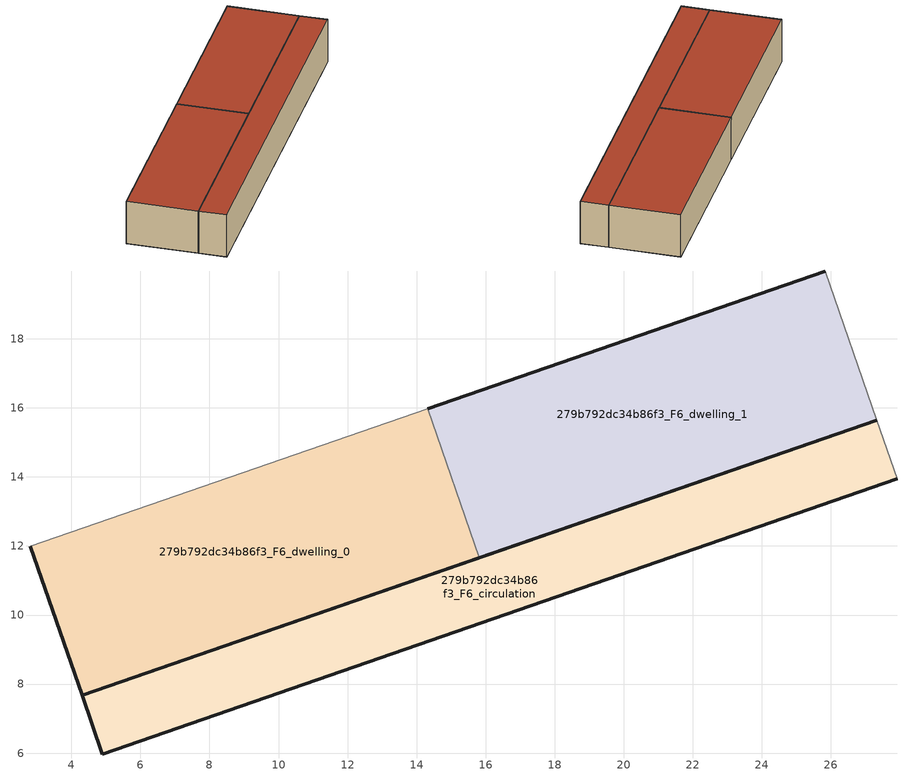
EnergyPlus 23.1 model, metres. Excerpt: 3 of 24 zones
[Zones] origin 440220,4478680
279b792dc34b86f3_F6_dwelling_0
 floor to 279b792dc34b86f3_F5_dwelling_0 (EU_floor_Construction): 15.82,11.66 14.32,15.98 2.82,11.99 4.31,7.67 z18
 wall outside (EU_wall_Construction): 15.82,11.66 4.31,7.67 2.82,11.99 z18:21
 wall adiabatic (EU_wall_Construction): 2.82,11.99 14.32,15.98 z18:21
 wall to 279b792dc34b86f3_F6_dwelling_1 (EU_wall_Construction): 14.32,15.98 15.82,11.66 z18:21
 roof outside (EU_roof_Construction): 14.32,15.98 15.82,11.66 4.31,7.67 2.82,11.99 z21
279b792dc34b86f3_F6_dwelling_1
 floor to 279b792dc34b86f3_F5_dwelling_1 (EU_floor_Construction): 27.33,15.65 25.83,19.96 14.32,15.98 15.82,11.66 z18
 wall outside (EU_wall_Construction): 27.33,15.65 15.82,11.66 / 14.32,15.98 25.83,19.96 z18:21
 wall adiabatic (EU_wall_Construction): 25.83,19.96 27.33,15.65 z18:21
 roof outside (EU_roof_Construction): 25.83,19.96 27.33,15.65 15.82,11.66 14.32,15.98 z21
279b792dc34b86f3_F6_circulation
 floor to 279b792dc34b86f3_F5_circulation (EU_floor_Construction): 27.92,13.95 27.33,15.65 4.31,7.67 4.9,5.97 z18
 wall outside (EU_wall_Construction): 27.92,13.95 4.9,5.97 4.31,7.67 27.33,15.65 z18:21
 wall adiabatic (EU_wall_Construction): 27.33,15.65 27.92,13.95 z18:21
 roof outside (EU_roof_Construction): 27.33,15.65 27.92,13.95 4.9,5.97 4.31,7.67 z21
[Building]
EU S2 Campaign: North Axis=0; Terrain=City; Solar Distribution=FullExterior
[Site:Location]
Madrid: Latitude=40.5; Longitude=-3.5; Time Zone=1; Elevation=609
[SizingPeriod:WeatherFileDays]
AnnualSizingPeriod: Begin Month=1; Begin Day of Month=1; End Month=12; End Day of Month=31; Day of Week for Start Day=Monday; Use Weather File Daylight Saving Period=No; Use Weather File Rain and Snow Indicators=No
[MATERIAL]
EU_InternalMass_Material: Roughness=MediumRough; Thickness=0.1; Conductivity=1; Density=1800; Specific Heat=900; Thermal Absorptance=0.9; Solar Absorptance=0.7; Visible Absorptance=0.7
[MATERIAL:NOMASS] Roughness=MediumRough; Thermal Absorptance=0.9; Solar Absorptance=0.7; Visible Absorptance=0.7
Name | Thermal Resistance
EU_wall_NoMass | 0.609216
EU_roof_NoMass | 0.513268
EU_floor_NoMass | 0.568163
[CONSTRUCTION]
EU_wall_Construction: EU_wall_NoMass
EU_roof_Construction: EU_roof_NoMass
EU_floor_Construction: EU_floor_NoMass
EU_InternalMass_Construction: EU_InternalMass_Material
[ZONE] Type=1; Multiplier=1; Ceiling Height=autocalculate; Floor Area=autocalculate; Part of Total Floor Area=Yes
Name | Volume
279b792dc34b86f3_F6_dwelling_0 | 166.956
279b792dc34b86f3_F6_dwelling_1 | 166.95
279b792dc34b86f3_F6_circulation | 131.529
[INTERNALMASS] Construction=EU_InternalMass_Construction; Surface Area=121.228
Name | Zone or ZoneList
279b792dc34b86f3_F6_dwelling_0_EU_InternalMass | 279b792dc34b86f3_F6_dwelling_0
279b792dc34b86f3_F6_dwelling_1_EU_InternalMass | 279b792dc34b86f3_F6_dwelling_1
[OTHEREQUIPMENT] Fuel Type=Electricity; Design Level Calculation Method=Watts/Area; Power per Zone Floor Area=1; Fraction Latent=0; Fraction Radiant=0; Fraction Lost=0; Carbon Dioxide Generation Rate=0; EndUse Subcategory=EU_Step8_InternalGains
Name | Zone or ZoneList or Space or SpaceList | Schedule
EU_Step8_InternalGain_279b792dc34b86f3_F6_dwelling_0_f000 | 279b792dc34b86f3_F6_dwelling_0 | EU_Step8_GainSchedule_279b792dc34b86f3_F6_dwelling_0_f000
EU_Step8_InternalGain_279b792dc34b86f3_F6_dwelling_1_f000 | 279b792dc34b86f3_F6_dwelling_1 | EU_Step8_GainSchedule_279b792dc34b86f3_F6_dwelling_1_f000
[ZONEINFILTRATION:DESIGNFLOWRATE]
EU_Circulation_Infiltration_279b792dc34b86f3_F6_circulation: Zone or ZoneList or Space or SpaceList=279b792dc34b86f3_F6_circulation; Schedule=EU_AlwaysOn; Design Flow Rate Calculation Method=Flow/Area; Flow Rate per Floor Area=0.0005; Constant Term Coefficient=1; Temperature Term Coefficient=0; Velocity Term Coefficient=0; Velocity Squared Term Coefficient=0
[ZONEVENTILATION:DESIGNFLOWRATE] Schedule=EU_AlwaysOn; Design Flow Rate Calculation Method=AirChanges/Hour; Air Changes per Hour=0.752966; Ventilation Type=Natural; Fan Pressure Rise=0; Fan Total Efficiency=1; Constant Term Coefficient=1; Temperature Term Coefficient=0; Velocity Term Coefficient=0; Velocity Squared Term Coefficient=0; Minimum Indoor Temperature=-100; Maximum Indoor Temperature=100; Delta Temperature=-100; Minimum Outdoor Temperature=-100; Maximum Outdoor Temperature=100; Maximum Wind Speed=40
Name | Zone or ZoneList or Space or SpaceList
EU_ConstantAir_279b792dc34b86f3_F6_dwelling_0 | 279b792dc34b86f3_F6_dwelling_0
EU_ConstantAir_279b792dc34b86f3_F6_dwelling_1 | 279b792dc34b86f3_F6_dwelling_1
[HVACTEMPLATE:ZONE:IDEALLOADSAIRSYSTEM] System Availability Schedule=EU_AlwaysOn; Maximum Heating Supply Air Temperature=50; Minimum Cooling Supply Air Temperature=13; Maximum Heating Supply Air Humidity Ratio=0.0156; Minimum Cooling Supply Air Humidity Ratio=0.0077; Heating Limit=NoLimit; Cooling Limit=NoLimit; Heating Availability Schedule=EU_AlwaysOn; Cooling Availability Schedule=EU_CoolingOff; Dehumidification Control Type=ConstantSensibleHeatRatio; Cooling Sensible Heat Ratio=0.7; Dehumidification Setpoint=60; Humidification Control Type=None; Humidification Setpoint=30; Outdoor Air Method=None; Outdoor Air Flow Rate per Person=0.00944; Outdoor Air Flow Rate per Zone Floor Area=0; Outdoor Air Flow Rate per Zone=0; Demand Controlled Ventilation Type=None; Outdoor Air Economizer Type=NoEconomizer; Heat Recovery Type=None; Sensible Heat Recovery Effectiveness=0.7; Latent Heat Recovery Effectiveness=0.65
Name | Template Thermostat
279b792dc34b86f3_F6_dwelling_0 | EU_HeatOnly_279b792dc34b86f3_F6_dwelling_0
279b792dc34b86f3_F6_dwelling_1 | EU_HeatOnly_279b792dc34b86f3_F6_dwelling_1
[SIZING:ZONE] Zone Cooling Design Supply Air Temperature Input Method=SupplyAirTemperature; Zone Cooling Design Supply Air Temperature=13; Zone Heating Design Supply Air Temperature Input Method=SupplyAirTemperature; Zone Heating Design Supply Air Temperature=50; Zone Cooling Design Supply Air Humidity Ratio=0.008; Zone Heating Design Supply Air Humidity Ratio=0.008; Cooling Design Air Flow Method=DesignDay; Cooling Design Air Flow Rate=0; Cooling Minimum Air Flow per Zone Floor Area=0.000762; Cooling Minimum Air Flow=0; Cooling Minimum Air Flow Fraction=0.2; Heating Design Air Flow Method=DesignDay; Heating Design Air Flow Rate=0; Heating Maximum Air Flow per Zone Floor Area=0.002032; Heating Maximum Air Flow=0.141576; Heating Maximum Air Flow Fraction=0.3; Account for Dedicated Outdoor Air System=No; Dedicated Outdoor Air System Control Strategy=NeutralSupplyAir; Dedicated Outdoor Air Low Setpoint Temperature for Design=autosize; Dedicated Outdoor Air High Setpoint Temperature for Design=autosize; Zone Load Sizing Method=Sensible Load Only No Latent Load; Zone Latent Cooling Design Supply Air Humidity Ratio Input Method=HumidityRatioDifference; Zone Cooling Design Supply Air Humidity Ratio Difference=0.005; Zone Latent Heating Design Supply Air Humidity Ratio Input Method=HumidityRatioDifference; Zone Humidification Design Supply Air Humidity Ratio Difference=0.005
279b792dc34b86f3_F6_dwelling_0; 279b792dc34b86f3_F6_dwelling_1
[SCHEDULE:CONSTANT]
Name | Hourly Value
EU_AlwaysOn | 1
EU_CoolingOff | 0
[SCHEDULE:FILE] Column Number=1; Rows to Skip at Top=0; Number of Hours of Data=8760; Column Separator=Comma; Interpolate to Timestep=No; Minutes per Item=60; Adjust Schedule for Daylight Savings=Yes
Name | File
EU_Step8_GainSchedule_279b792dc34b86f3_F6_dwelling_0_f000 | ../../schedules/279b792dc34b86f3/279b792dc34b86f3_F6_dwelling_0_f000_gain.csv
EU_Step8_GainSchedule_279b792dc34b86f3_F6_dwelling_1_f000 | ../../schedules/279b792dc34b86f3/279b792dc34b86f3_F6_dwelling_1_f000_gain.csv
